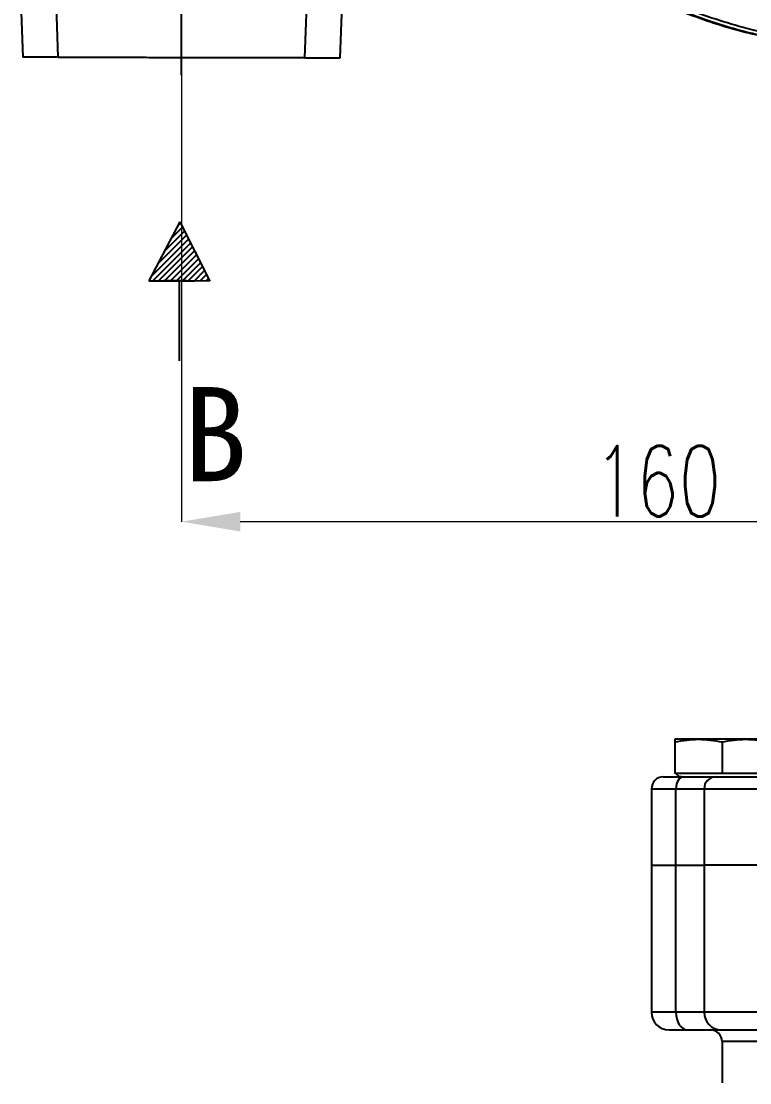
# Model space of a CAD drawing. Header units: millimetres. Extents: x 2251 to 4395, y 932 to 2449.
# Drawn here: x 2728.2 to 2852, y 1936.2 to 2116.7 of the extents above; entities that cross this region are included whole.
import ezdxf

# ---------------------------------------------------------------- set-up
doc = ezdxf.new("R2010")
doc.units = ezdxf.units.MM
doc.linetypes.add('AM_ISO08W050', pattern=[18, 12, -1.5, 3, -1.5])
for name, color, linetype, lineweight in [('AM_5', 3, 'Continuous', 25), ('AM_7', 4, 'AM_ISO08W050', 25), ('文字', 7, 'Continuous', 13)]:
    doc.layers.add(name, color=color, linetype=linetype, lineweight=lineweight)
doc.layers.add('layer 1', color=7, linetype='Continuous')
doc.styles.add('SLDTEXTSTYLE1', font='txt.shx', dxfattribs={"width": 0.7, "bigfont": 'gbcbig.shx'})
doc.styles.add('STYLE1', font='txt.shx', dxfattribs={"width": 0.8, "height": 3, "bigfont": 'hzdx.shx'})
doc.dimstyles.new('SLDDIMSTYLE12$0', dxfattribs={"dimtxt": 12, "dimasz": 10, "dimexe": 0, "dimexo": 0.0625, "dimgap": 0.875, "dimtad": 1, "dimdec": 1, "dimlfac": 1.8, "dimrnd": 1e-09, "dimzin": 12, "dimdsep": 46, "dimtxsty": 'SLDTEXTSTYLE1', "dimcen": 0.09, "dimdle": 8.16, "dimclrd": 3, "dimclre": 3, "dimadec": 0, "dimazin": 3, "dimtfac": 1, "dimtdec": 1, "dimtofl": 0, "dimtmove": 0, "dimatfit": 3, "dimfxl": 0, "dimfrac": 2, "dimtolj": 1, "dimlwd": 5, "dimlwe": 5, "dimarcsym": 0})

# ---------------------------------------------------------------- blocks, each defined once
blk = doc.blocks.new('*D64')
at = {"layer": 'AM_5', "color": 3, "linetype": 'Continuous', "lineweight": 5, "transparency": 16777216}
for p, q in [((2755.4, 2110.44), (2755.4, 2031.56)), ((2907.32, 2031.56), (2765.4, 2031.56))]:
    blk.add_line(p, q, dxfattribs=at)
at = {"layer": 'AM_5', "color": 3, "lineweight": 5, "transparency": 16777216}
blk.add_line((2917.32, 2073.61), (2917.32, 2031.56), dxfattribs=at)
at = {"layer": 'AM_5', "color": 3, "transparency": 16777216}
for points in [[(2765.4, 2033.23), (2765.4, 2029.9), (2755.4, 2031.56)], [(2907.32, 2033.23), (2907.32, 2029.9), (2917.32, 2031.56)]]:
    blk.add_solid(points, dxfattribs=at)
at = {"layer": 'Defpoints', "color": 0, "transparency": 16777216}
for p in [(2755.4, 2110.51), (2917.32, 2073.67), (2755.4, 2031.56)]:
    blk.add_point(p, dxfattribs=at)
at = {"layer": 'AM_5', "color": 0, "transparency": 16777216, "insert": (2836.36, 2038.44), "char_height": 12, "attachment_point": 5, "style": 'SLDTEXTSTYLE1'}
blk.add_mtext('\\A1;160', dxfattribs=at)

msp = doc.modelspace()

# ---------------------------------------------------------------- hatches: boundary and pattern name
at = {"layer": 'layer 1'}
h = msp.add_hatch(dxfattribs=at)
h.set_pattern_fill('ANSI31', color=256, scale=0.225)
h.set_pattern_definition([(45, (-4362.5703, 3282.1195), (-0.50513941, 0.50513941), [])])
h.paths.add_polyline_path([(2755.101, 2082.555), (2749.822, 2072.52), (2755.033, 2072.52), (2760.244, 2072.449)])

# ---------------------------------------------------------------- linework, layer by layer
at = {"color": 7, "linetype": 'Continuous', "lineweight": 25}
for p, q in [((2732.818, 2158.823), (2734.4, 2110.552)), ((2776.4, 2110.462), (2778.185, 2158.627)), ((2782.4, 2110.45), (2783.144, 2130.518)), ((2728.15, 2118.189), (2728.4, 2110.565)), ((2843.322, 1994.563), (2839.322, 1994.563)), ((2851.322, 1994.563), (2843.322, 1994.563)), ((2855.322, 1994.563), (2851.322, 1994.563)), ((2839.322, 1994.112), (2839.322, 1988.763)), ((2847.322, 1994.112), (2847.322, 1988.763)), ((2847.322, 1988.763), (2839.322, 1988.763)), ((2839.487, 1988.763), (2840.087, 1988.163)), ((2840.449, 1988.163), (2840.087, 1988.163)), ((2855.322, 1988.763), (2847.322, 1988.763)), ((2835.322, 1986.163), (2835.322, 1973.163)), ((2835.322, 1986.163), (2839.478, 1986.163)), ((2839.478, 1986.163), (2844.281, 1986.163)), ((2839.478, 1973.163), (2839.478, 1986.163)), ((2844.281, 1986.163), (2900.295, 1986.163)), ((2844.281, 1986.163), (2844.281, 1973.163)), ((2835.322, 1973.163), (2835.322, 1948.163)), ((2835.322, 1973.163), (2839.478, 1973.163)), ((2839.478, 1948.163), (2839.478, 1973.163)), ((2839.478, 1973.163), (2844.281, 1973.163)), ((2844.281, 1973.163), (2844.281, 1948.163)), ((2900.295, 1973.163), (2844.281, 1973.163)), ((2839.478, 1948.163), (2835.322, 1948.163)), ((2844.281, 1948.163), (2839.478, 1948.163)), ((2900.295, 1948.163), (2844.281, 1948.163)), ((2840.656, 1945.163), (2841.089, 1945.163)), ((2847.202, 1945.163), (2900.976, 1945.163)), ((2987.322, 1943.163), (2847.322, 1943.163)), ((2847.322, 1943.163), (2847.322, 1936.163))]:
    msp.add_line(p, q, dxfattribs=at)
at = {"color": 7, "linetype": 'Continuous', "lineweight": 25, "flags": 128}
for points in [[(2840.785, 1988.163), (2840.53, 1988.124), (2840.285, 1988.01), (2840.059, 1987.826), (2839.861, 1987.577), (2839.698, 1987.274), (2839.577, 1986.928), (2839.503, 1986.553), (2839.478, 1986.163)], [(2839.478, 1948.163), (2839.515, 1947.577), (2839.627, 1947.015), (2839.808, 1946.496), (2840.052, 1946.041), (2840.349, 1945.668), (2840.688, 1945.391), (2841.056, 1945.22), (2841.439, 1945.163)]]:
    msp.add_lwpolyline(points, dxfattribs=at)
at = {"color": 7, "linetype": 'Continuous', "lineweight": 25}
for centre, radius, start, end in [((2837.322, 1986.163), 2, 90, 180), ((2846.255, 1986.188), 1.974, 90.76791, 180.74785), ((2838.322, 1948.163), 3, 180, 270), ((2847.242, 1948.124), 2.962, 179.25215, 269.23209), ((2845.322, 1943.163), 2, 0, 90)]:
    msp.add_arc(centre, radius, start, end, dxfattribs=at)
for points in [[(2865.825, 2112.779), (2862.173, 2113.303), (2854.87, 2114.351), (2844.227, 2117.471), (2833.984, 2121.679), (2824.283, 2127.034), (2815.244, 2133.439), (2806.982, 2140.82), (2799.6, 2149.082), (2793.196, 2158.122), (2787.84, 2167.822), (2783.632, 2178.065), (2780.513, 2188.708), (2779.465, 2196.012), (2778.941, 2199.663)], [(2859.282, 2112.982), (2855.988, 2113.668), (2849.399, 2115.041), (2839.847, 2118.362), (2830.664, 2122.566), (2821.961, 2127.701), (2813.824, 2133.691), (2806.34, 2140.478), (2799.584, 2147.992), (2793.63, 2156.154), (2788.531, 2164.879), (2784.367, 2174.08), (2781.087, 2183.646), (2779.742, 2190.241), (2779.07, 2193.538)], [(2859.586, 2113.033), (2856.672, 2113.621), (2850.845, 2114.797), (2842.35, 2117.549), (2834.121, 2120.997), (2826.25, 2125.197), (2818.75, 2130.042), (2814.157, 2133.817), (2811.86, 2135.704)], [(2838.322, 1945.163), (2838.322, 1945.163), (2839.46, 1945.163), (2841.439, 1945.163)], [(2841.439, 1945.163), (2844.32, 1945.163), (2846.338, 1945.163), (2847.202, 1945.163)]]:
    msp.add_open_spline(points, degree=3, dxfattribs=at)
for points, knots in [([(2734.312, 2110.553), (2734.273, 2110.553), (2733.208, 2110.555), (2731.642, 2110.558), (2729.77, 2110.562), (2728.621, 2110.565), (2728.474, 2110.565), (2728.4, 2110.565)], [0, 0, 0, 0, 0.0094252, 0.2570689, 0.5047126, 0.7523563, 1, 1, 1, 1]), ([(2734.446, 2110.552), (2734.472, 2110.552), (2734.529, 2110.552), (2735.413, 2110.55), (2736.909, 2110.547), (2739.008, 2110.542), (2741.618, 2110.537), (2744.664, 2110.53), (2748.049, 2110.523), (2751.666, 2110.515), (2754.155, 2110.51), (2755.4, 2110.507)], [0, 0, 0, 0, 0.0943349, 0.2075431, 0.3207512, 0.4339593, 0.5471675, 0.6603756, 0.7735837, 0.8867919, 1, 1, 1, 1]), ([(2755.4, 2110.507), (2756.645, 2110.504), (2759.135, 2110.499), (2762.751, 2110.491), (2766.136, 2110.484), (2769.182, 2110.478), (2771.793, 2110.472), (2773.891, 2110.468), (2775.388, 2110.464), (2776.271, 2110.463), (2776.328, 2110.462), (2776.354, 2110.462)], [0, 0, 0, 0, 0.1132081, 0.2264163, 0.3396244, 0.4528325, 0.5660407, 0.6792488, 0.792457, 0.9056651, 1, 1, 1, 1]), ([(2776.488, 2110.462), (2776.527, 2110.462), (2777.593, 2110.46), (2779.159, 2110.457), (2781.031, 2110.453), (2782.18, 2110.45), (2782.327, 2110.45), (2782.4, 2110.45)], [0, 0, 0, 0, 0.0094252, 0.2570689, 0.5047126, 0.7523563, 1, 1, 1, 1]), ([(2839.322, 1994.112), (2839.983, 1994.251), (2840.647, 1994.365), (2841.98, 1994.521), (2842.649, 1994.563), (2843.322, 1994.563)], [0, 0, 0, 0, 0.5, 0.5, 1, 1, 1, 1]), ([(2839.322, 1994.563), (2839.322, 1994.563), (2839.322, 1994.521), (2839.322, 1994.365), (2839.322, 1994.251), (2839.322, 1994.112)], [0, 0, 0, 0, 0.5, 0.5, 1, 1, 1, 1]), ([(2843.322, 1994.563), (2843.995, 1994.563), (2844.665, 1994.521), (2845.998, 1994.365), (2846.661, 1994.251), (2847.322, 1994.112)], [0, 0, 0, 0, 0.5, 0.5, 1, 1, 1, 1]), ([(2847.322, 1994.112), (2847.983, 1994.251), (2848.647, 1994.365), (2849.98, 1994.521), (2850.649, 1994.563), (2851.322, 1994.563)], [0, 0, 0, 0, 0.5, 0.5, 1, 1, 1, 1]), ([(2851.322, 1994.563), (2851.995, 1994.563), (2852.665, 1994.521), (2853.998, 1994.365), (2854.661, 1994.251), (2855.322, 1994.112)], [0, 0, 0, 0, 0.5, 0.5, 1, 1, 1, 1]), ([(2837.322, 1988.163), (2837.323, 1988.163), (2837.325, 1988.163), (2837.339, 1988.163), (2837.362, 1988.163), (2837.394, 1988.163), (2837.435, 1988.163), (2837.485, 1988.163), (2837.596, 1988.163), (2837.813, 1988.163), (2838.211, 1988.163), (2838.716, 1988.163), (2839.22, 1988.163), (2839.665, 1988.163), (2840.017, 1988.163), (2840.389, 1988.163), (2840.653, 1988.163), (2840.785, 1988.163)], [0, 0, 0, 0, 0.035381, 0.0706832, 0.1059391, 0.1411812, 0.176442, 0.2117541, 0.2471499, 0.3735492, 0.5000095, 0.6264089, 0.7528692, 0.8147278, 0.8764195, 0.9381187, 1, 1, 1, 1]), ([(2840.785, 1988.163), (2840.881, 1988.163), (2841.071, 1988.163), (2841.35, 1988.163), (2841.623, 1988.163), (2841.89, 1988.163), (2842.15, 1988.163), (2842.405, 1988.163), (2842.864, 1988.163), (2843.495, 1988.163), (2844.236, 1988.163), (2844.887, 1988.163), (2845.348, 1988.163), (2845.667, 1988.163), (2845.88, 1988.163), (2846.07, 1988.163), (2846.176, 1988.163), (2846.228, 1988.163)], [0, 0, 0, 0, 0.03553479, 0.0710273, 0.10649523, 0.14195632, 0.17742833, 0.21292899, 0.24847599, 0.37421557, 0.50000523, 0.6257448, 0.75153447, 0.81368907, 0.87575476, 0.93782669, 1, 1, 1, 1]), ([(2846.228, 1988.163), (2846.297, 1988.163), (2846.434, 1988.163), (2846.653, 1988.163), (2846.882, 1988.163), (2847.121, 1988.163), (2847.371, 1988.163), (2847.631, 1988.163), (2847.901, 1988.163), (2848.182, 1988.163), (2848.473, 1988.163), (2848.775, 1988.163), (2849.572, 1988.163), (2850.992, 1988.163), (2853.283, 1988.163), (2855.902, 1988.163), (2858.855, 1988.163), (2862.111, 1988.163), (2865.66, 1988.163), (2869.47, 1988.163), (2873.51, 1988.163), (2877.756, 1988.163), (2882.156, 1988.163), (2886.697, 1988.163), (2890.305, 1988.163), (2892.908, 1988.163), (2894.455, 1988.163), (2896.012, 1988.163), (2897.58, 1988.163), (2899.159, 1988.163), (2900.219, 1988.163), (2900.749, 1988.163)], [0, 0, 0, 0, 0.0109905, 0.0219738, 0.0329514, 0.0439251, 0.0548963, 0.0658669, 0.0768384, 0.0878125, 0.0987907, 0.1097749, 0.1207665, 0.1829209, 0.2450819, 0.3084864, 0.3718973, 0.435946, 0.5000009, 0.5640495, 0.6281044, 0.6915089, 0.7549199, 0.8170743, 0.8792353, 0.8993787, 0.9195022, 0.939616, 0.9597302, 0.9798548, 1, 1, 1, 1])]:
    msp.add_open_spline(points, degree=3, knots=knots, dxfattribs=at)
at = {"layer": 'AM_7'}
msp.add_line((2755.394, 2107.507), (2755.62, 2213.507), dxfattribs=at)
at = {"layer": 'layer 1'}
for p, q in [((2755.101, 2082.555), (2749.822, 2072.52)), ((2755.101, 2082.555), (2760.244, 2072.449)), ((2749.822, 2072.52), (2757.681, 2072.52)), ((2760.244, 2072.449), (2752.385, 2072.556)), ((2755.033, 2072.52), (2755.033, 2058.925))]:
    msp.add_line(p, q, dxfattribs=at)

# ---------------------------------------------------------------- texts
at = {"layer": '文字', "insert": (2761.146, 2046.454), "char_height": 16, "width": 240, "attachment_point": 5, "style": 'STYLE1'}
msp.add_mtext('\\pt176;{\\fSimSun|b0|i0|c134|p2;\\W1;B}', dxfattribs=at)

# ---------------------------------------------------------------- dimensions: what is measured, and where the dimension line sits
at = {"layer": 'AM_5'}
dim = msp.add_linear_dim(base=(2755.4, 2031.563), p1=(2917.322, 2073.669), p2=(2755.4, 2110.507), text='160', dimstyle='SLDDIMSTYLE12$0', override={"dimlfac": 1, "dimpost": ''}, dxfattribs=at)
dim.commit()
dim.dimension.update_dxf_attribs({"geometry": '*D64', "text_midpoint": (2836.361, 2038.438)})

doc.saveas('drawing.dxf')
